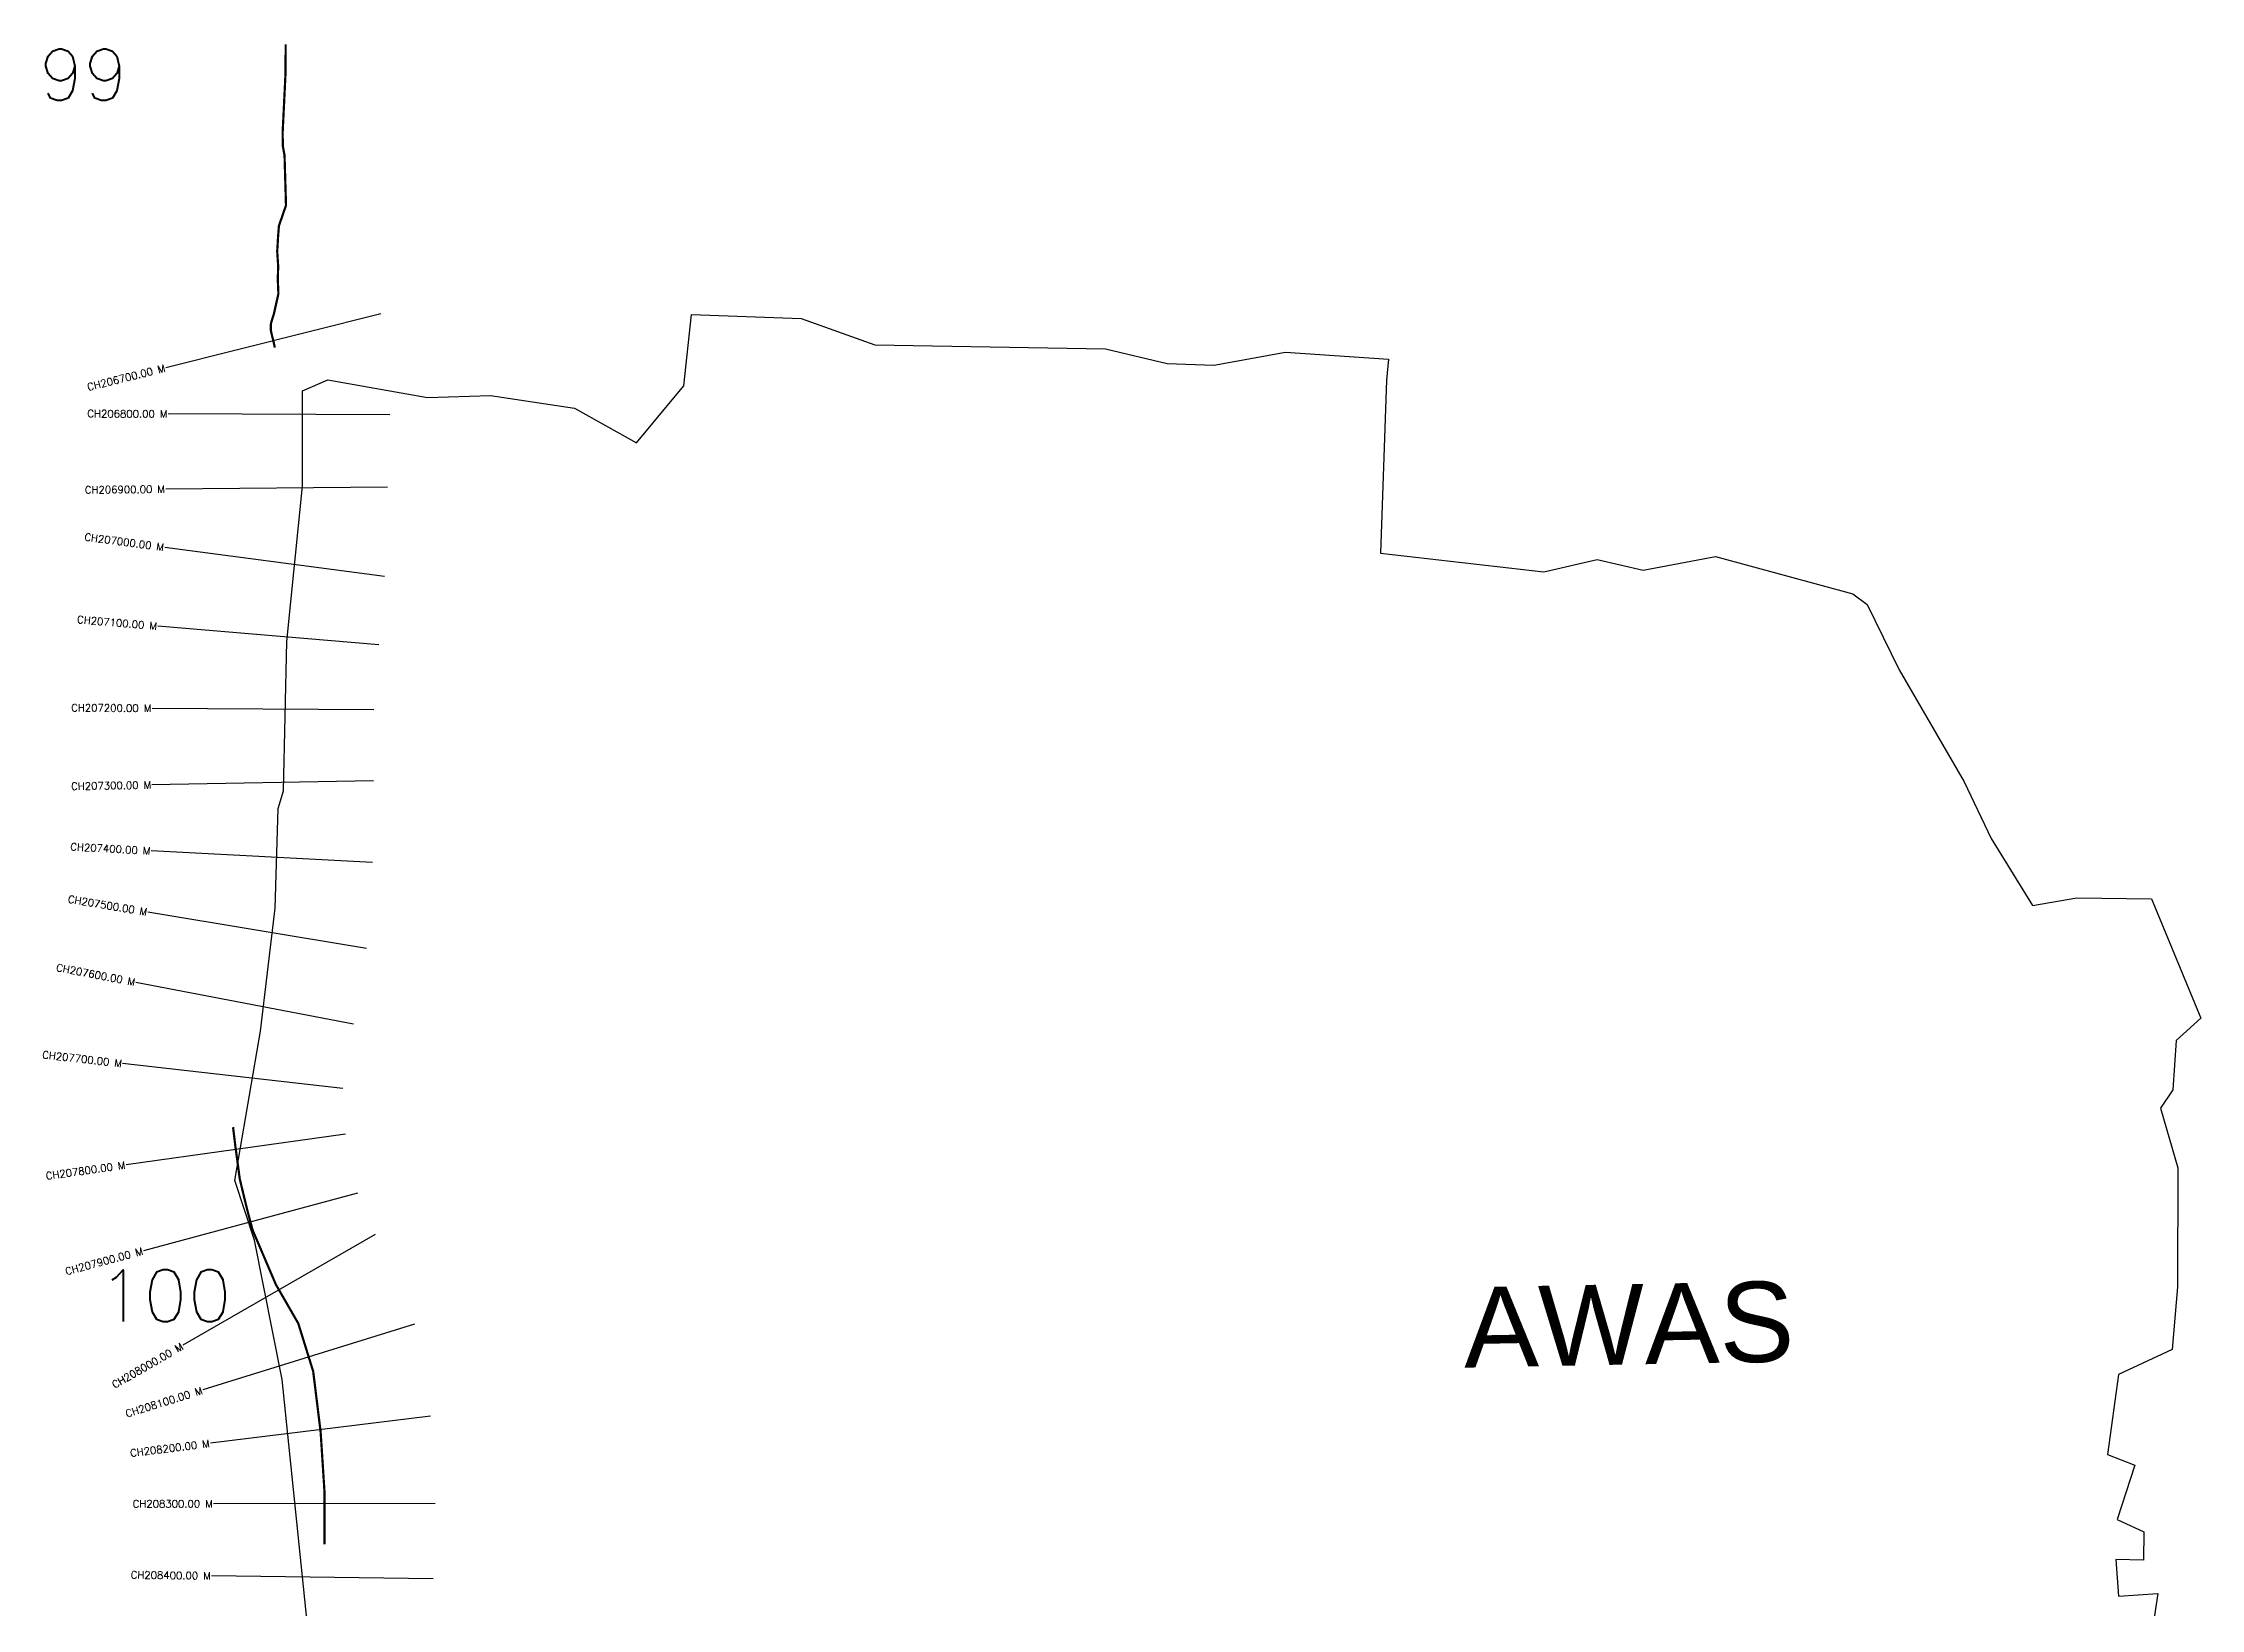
# Model space of a CAD drawing. Header units: metres. Extents: x 274518 to 277438, y 2074144 to 2078414.
# Drawn here: x 274518 to 277438, y 2076295 to 2078414 of the extents above; entities that cross this region are included whole.
import ezdxf
from ezdxf.enums import TextEntityAlignment as Align

# ---------------------------------------------------------------- set-up
doc = ezdxf.new("R2010")
doc.units = ezdxf.units.M
doc.header["$MEASUREMENT"] = 0
for name, color, linetype in [('CS', 134, 'Continuous'), ('CSMark', 6, 'Continuous'), ('NATURALLY PROTECTED', 3, 'Continuous'), ('village', 3, 'Continuous'), ('VILLAGE NAME', 250, 'Continuous')]:
    doc.layers.add(name, color=color, linetype=linetype)
doc.styles.get("Standard").update_dxf_attribs({"font": 'simplex.shx'})

msp = doc.modelspace()

# ---------------------------------------------------------------- linework, layer by layer
at = {"color": 6, "flags": 128}
msp.add_lwpolyline([(277360.6, 2076399.7), (277360.2, 2076361.3)], dxfattribs=at)
at = {"layer": 'CS'}
for p, q in [((274974.7, 2078047.8), (274683.7, 2077975)), ((274986.9, 2077911.4), (274687, 2077912.5)), ((274983.6, 2077813.5), (274683.6, 2077810.7)), ((274979.7, 2077692.6), (274682.3, 2077731.9)), ((274971.8, 2077600.1), (274672.8, 2077625.2)), ((274965.2, 2077511.8), (274665.2, 2077514)), ((274965, 2077415.8), (274665, 2077410.4)), ((274963.5, 2077305.3), (274663.9, 2077321)), ((274955.5, 2077188.8), (274659.5, 2077238.1)), ((274937.8, 2077086.8), (274643.2, 2077143.1)), ((274923.4, 2076999.5), (274625.3, 2077033.2)), ((274927, 2076937.6), (274629.9, 2076896.2)), ((274943.1, 2076857.9), (274653.4, 2076780)), ((274966.9, 2076801.8), (274706.9, 2076652.1)), ((275020.4, 2076680.7), (274733.9, 2076591.5)), ((275041.8, 2076555.9), (274744.1, 2076519.3)), ((275048.4, 2076437.9), (274748.4, 2076437.6)), ((275045.7, 2076335.8), (274745.7, 2076339.9))]:
    msp.add_line(p, q, dxfattribs=at)
at = {"layer": 'NATURALLY PROTECTED', "const_width": 3, "flags": 128}
for points in [[(274846, 2078412.8), (274845.6, 2078370.3), (274841.8, 2078292.1), (274842.2, 2078274.3), (274844.4, 2078262.6), (274846.4, 2078194.8), (274836.8, 2078167), (274835.7, 2078152.8), (274834.5, 2078132.7), (274835.8, 2078112.4), (274835.3, 2078094.5), (274836.1, 2078075.1), (274830.1, 2078048.2), (274827.2, 2078039), (274825.8, 2078033.8), (274825.8, 2078025.7), (274827.8, 2078017.1), (274829.3, 2078011.3), (274831.3, 2078002.2)], [(274774.8, 2076947.2), (274775.1, 2076944.2), (274775.1, 2076944.2), (274778, 2076920.3), (274781, 2076898.3), (274783.8, 2076877.3), (274790.2, 2076850.5), (274795.4, 2076829.5), (274801.2, 2076808), (274832.6, 2076734.4), (274863, 2076681.6), (274883.2, 2076616.6), (274893.3, 2076534.3), (274898.4, 2076454.8), (274898.5, 2076382.8)]]:
    msp.add_lwpolyline(points, dxfattribs=at)
at = {"layer": 'village', "color": 6}
for points in [[(274831.6, 2077243.8, 0), (274835.9, 2077378.5, 0), (274842.9, 2077402.5, 0), (274847.6, 2077604.3, 0), (274868.5, 2077814.7, 0), (274868.5, 2077943.9, 0), (274903.1, 2077958.7, 0), (275037.8, 2077934.9, 0), (275123.3, 2077937.4, 0), (275236.7, 2077920.5, 0), (275320.5, 2077873.4, 0), (275384.8, 2077950.4, 0), (275395.3, 2078047.2, 0), (275543.7, 2078041.8, 0), (275643.2, 2078005.8, 0), (275955.4, 2078000.4, 0), (276039, 2077980.6, 0)], [(276039, 2077980.6, 0), (276101.9, 2077978.5, 0), (276199.1, 2077996.3, 0), (276338.2, 2077986.7, 0), (276335.5, 2077958.3, 0), (276327.7, 2077723.9, 0), (276548.5, 2077698.7, 0), (276620.6, 2077715.3, 0), (276683.1, 2077701.1, 0), (276780.7, 2077719.4, 0), (276966.9, 2077669.2, 0), (276986.3, 2077654.4, 0), (277029.5, 2077566.3, 0), (277117.3, 2077414.4, 0), (277154.1, 2077337.9, 0), (277209.7, 2077247.3, 0), (277269.7, 2077257.6, 0), (277370.8, 2077256.3, 0), (277437.7, 2077094.5, 0)], [(274897.5, 2076058.4, 0), (274841, 2076605.5, 0), (274803.8, 2076794.4, 0), (274777.3, 2076875.2, 0), (274812, 2077077.2, 0), (274831.6, 2077243.8, 0)], [(277437.7, 2077094.5, 0), (277404.2, 2077064.3, 0), (277399.8, 2076997.7, 0), (277383.1, 2076972.8, 0), (277406.5, 2076892.1, 0), (277406.3, 2076730.9, 0), (277398.7, 2076646.2, 0), (277326.3, 2076612.5, 0), (277311.3, 2076504.2, 0), (277348.3, 2076489.8, 0), (277324.5, 2076416, 0), (277360.6, 2076399.7, 0)], [(277360.2, 2076361.3, 0), (277322.5, 2076361.9, 0), (277326.1, 2076312.6, 0), (277379.5, 2076316.2, 0), (277363.1, 2076208.6, 0)]]:
    msp.add_polyline3d(points, dxfattribs=at)

# ---------------------------------------------------------------- texts
at = {"char_height": 70, "attachment_point": 1}
for s, insert in [('99', (274512.5, 2078406.6)), ('100', (274593.2, 2076754.1))]:
    msp.add_mtext_dynamic_manual_height_columns(s, width=95.172, gutter_width=1, heights=[0], dxfattribs=dict(at, insert=insert))
at = {"layer": 'CSMark'}
for s, rotation, p in [('CH206700.00 M', 14.0411, (274682.7, 2077974.8)), ('CH206800.00 M', 359.7849, (274686, 2077912.5)), ('CH206900.00 M', 0.5231, (274682.6, 2077810.7)), ('CH207000.00 M', 352.4644, (274681.3, 2077732)), ('CH207100.00 M', 355.2147, (274671.8, 2077625.3)), ('CH207200.00 M', 359.5775, (274664.2, 2077514.1)), ('CH207300.00 M', 1.0368, (274664, 2077410.4)), ('CH207400.00 M', 356.9873, (274662.9, 2077321.1)), ('CH207500.00 M', 350.5476, (274658.5, 2077238.3)), ('CH207600.00 M', 349.17, (274642.2, 2077143.3)), ('CH207700.00 M', 353.5389, (274624.4, 2077033.3)), ('CH207800.00 M', 7.9294, (274628.9, 2076896)), ('CH207900.00 M', 15.0478, (274652.5, 2076779.8)), ('CH208000.00 M', 29.9231, (274706, 2076651.6)), ('CH208100.00 M', 17.2943, (274733, 2076591.2)), ('CH208200.00 M', 7.007, (274743.1, 2076519.2)), ('CH208300.00 M', 0.0629, (274747.4, 2076437.6)), ('CH208400.00 M', 359.2241, (274744.7, 2076339.9))]:
    msp.add_text(s, height=10, rotation=rotation, dxfattribs=at).set_placement(p, align=Align.MIDDLE_RIGHT)
at = {"layer": 'VILLAGE NAME', "insert": (276438.9, 2076730.4), "char_height": 108.748, "attachment_point": 1, "rotation": 1.1028}
msp.add_mtext_dynamic_manual_height_columns('{\\fArial|b0|i0|c0|p34;AWAS}', width=726.929, gutter_width=543.7, heights=[0], dxfattribs=at)

doc.saveas('drawing.dxf')
